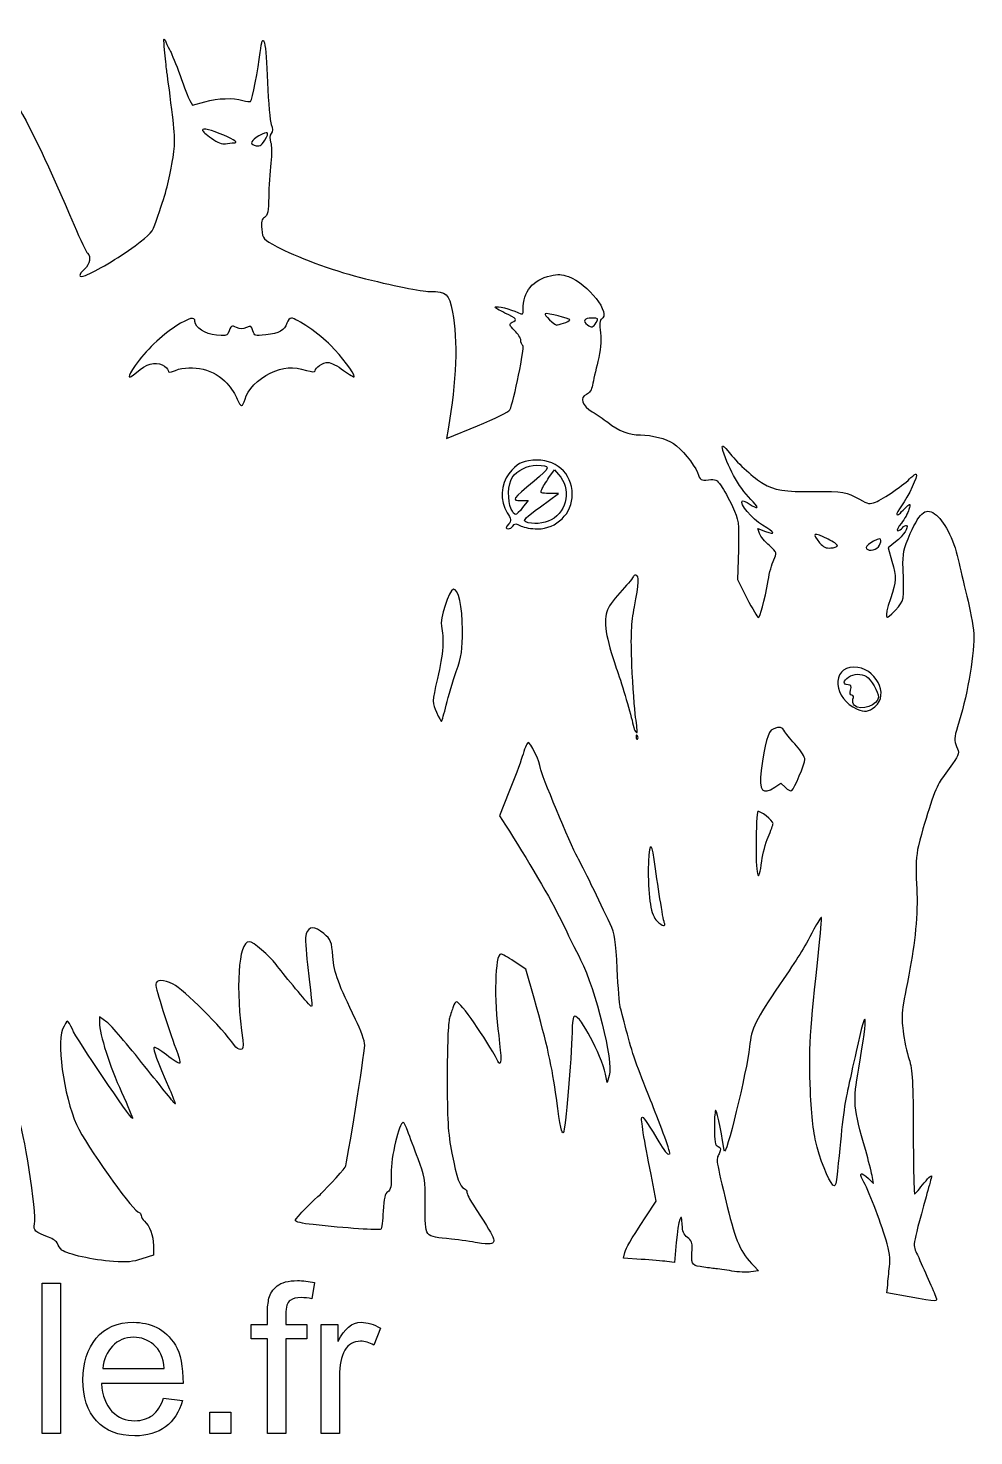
# Model space of a CAD drawing. Extents: x 47 to 820, y 39 to 578.
# Drawn here: x 494.9 to 819.7, y 39.2 to 522.3 of the extents above; entities that cross this region are included whole.
import ezdxf

# ---------------------------------------------------------------- set-up
doc = ezdxf.new("R2010")
doc.units = 0
doc.layers.get('0').update_dxf_attribs({"linetype": 'CONTINUOUS'})

msp = doc.modelspace()

# ---------------------------------------------------------------- linework, layer by layer
at = {"color": 7}
for p, q in [((550.4, 497.44), (551.28, 495.84)), ((551.28, 495.84), (555.52, 497.04)), ((576.16, 483.92), (576.16, 483.92)), ((565.52, 482.96), (565.52, 482.96)), ((678.72, 421.04), (678.72, 421.04)), ((690, 421.28), (690, 421.28)), ((569.36, 394.96), (569.36, 394.96)), ((638.56, 381.44), (649.2, 385.84)), ((639.12, 384.64), (638.56, 381.44)), ((673.76, 368.08), (675.6, 370.72)), ((675.6, 370.72), (677.04, 369.12)), ((670.8, 358.08), (677.04, 362.64)), ((677.04, 362.64), (673.92, 362.64)), ((664.08, 360.16), (666.64, 360.16)), ((666.64, 360.16), (664.72, 357.76)), ((660.8, 357.28), (660.8, 357.28)), ((665.76, 352.88), (665.76, 352.88)), ((661.36, 351.44), (661.36, 351.44)), ((746.08, 348.88), (745.44, 350.56)), ((745.44, 350.56), (748.08, 349.6)), ((738.8, 343.28), (738.56, 333.12)), ((772.8, 344.72), (772.8, 344.72)), ((786.88, 344.32), (786.88, 344.32)), ((792.8, 346), (790.24, 343.92)), ((790.24, 343.92), (791.52, 339.44)), ((738.56, 333.12), (741.76, 326.64)), ((638.48, 290), (638.48, 290)), ((703.52, 285.76), (703.52, 285.76)), ((778.64, 289.84), (778.64, 289.84)), ((785.68, 289.44), (785.68, 289.44)), ((704.16, 279.44), (704.16, 279.44)), ((751.36, 261.84), (753.36, 263.2)), ((751.36, 261.84), (751.36, 261.84)), ((753.36, 263.2), (754.96, 261.68)), ((660, 260.08), (656.72, 252)), ((656.72, 252), (658.8, 248.8)), ((746.88, 236.56), (746.88, 236.56)), ((713.36, 215.36), (713.36, 215.36)), ((665.84, 199.36), (661.84, 202)), ((668.64, 189.36), (665.84, 199.36)), ((521.92, 181.2), (519.36, 182.96)), ((519.36, 182.96), (519.36, 181.04)), ((693.76, 160.48), (693.2, 163.28)), ((694.48, 162.88), (693.76, 160.48)), ((710.56, 119.76), (708.8, 128.88)), ((783.44, 127.52), (785.2, 125.84)), ((785.2, 125.84), (784.72, 128.56)), ((707.04, 114.32), (710.56, 119.76)), ((537.92, 104.48), (537.92, 101.2)), ((699.36, 100.16), (699.84, 102.08)), ((717.44, 105.52), (716.88, 98.72)), ((537.92, 101.2), (533.92, 99.92)), ((705.44, 99.76), (699.36, 100.16)), ((716.88, 98.72), (714.24, 99.04)), ((744.08, 97.52), (745.68, 95.84)), ((593.28, 91.84), (592.32, 86.24)), ((593.28, 91.84), (593.28, 91.84)), ((745.68, 95.84), (743.12, 95.44)), ((499.68, 40), (499.68, 91.6)), ((499.68, 91.6), (506, 91.6)), ((506, 91.6), (506, 40)), ((789.84, 88.32), (790.08, 90.96)), ((797.44, 86.96), (789.84, 88.32)), ((797.44, 86.96), (797.44, 86.96)), ((571.44, 72.48), (571.44, 77.36)), ((571.44, 77.36), (577.04, 77.36)), ((577.04, 77.36), (577.04, 81.36)), ((583.36, 80.88), (583.36, 77.36)), ((583.36, 77.36), (590.64, 77.36)), ((590.64, 77.36), (590.64, 72.48)), ((595.52, 40), (595.52, 77.36)), ((595.52, 77.36), (601.28, 77.36)), ((601.28, 77.36), (601.28, 71.68)), ((577.04, 72.48), (571.44, 72.48)), ((577.04, 40), (577.04, 72.48)), ((590.64, 72.48), (583.36, 72.48)), ((583.36, 72.48), (583.36, 40)), ((615.84, 76.16), (613.6, 70.32)), ((615.84, 76.16), (615.84, 76.16)), ((601.28, 71.68), (601.36, 71.68)), ((520.48, 62.32), (541.6, 62.32)), ((541.6, 62.32), (541.6, 62.32)), ((601.84, 59.6), (601.84, 40)), ((548.08, 57.12), (520.08, 57.12)), ((548.08, 57.12), (548.08, 57.12)), ((541.36, 52.08), (547.84, 51.28)), ((557.28, 40), (557.28, 47.28)), ((557.28, 47.28), (564.48, 47.28)), ((564.48, 47.28), (564.48, 40)), ((506, 40), (499.68, 40)), ((506, 40), (506, 40)), ((564.48, 40), (557.28, 40)), ((564.48, 40), (564.48, 40)), ((583.36, 40), (577.04, 40)), ((601.84, 40), (595.52, 40))]:
    msp.add_line(p, q, dxfattribs=at)
for points in [[(574.56, 513.92), (575.52, 522.32), (576.64, 517.76), (577.12, 503.68)], [(541.76, 514.88), (541.36, 518.8), (541.44, 519.36), (542.16, 517.6)], [(542.16, 517.6), (542.64, 516.48), (543.36, 514.96), (543.76, 514.32)], [(475.28, 514.24), (482.88, 512.8), (494.08, 494.08), (510.64, 454.72)], [(542.48, 507.84), (542.32, 509.04), (542, 512.16), (541.76, 514.88)], [(543.76, 514.32), (544.16, 513.6), (545.68, 509.92), (547.04, 506.08)], [(571.28, 497.2), (571.84, 497.6), (573.92, 508.32), (574.56, 513.92)], [(544.24, 494.4), (543.44, 500.64), (542.64, 506.72), (542.48, 507.84)], [(547.04, 506.08), (548.4, 502.24), (549.92, 498.32), (550.4, 497.44)], [(577.12, 503.68), (577.36, 496.8), (577.92, 490.32), (578.4, 489.2)], [(555.52, 497.04), (560.24, 498.32), (565.2, 498.48), (568.64, 497.52)], [(544.24, 475.6), (545.52, 482.56), (545.52, 483.84), (544.24, 494.4)], [(568.64, 497.52), (569.92, 497.2), (571.12, 497.04), (571.28, 497.2)], [(562.08, 485.6), (557.76, 487.36), (554.72, 488.16), (554.72, 487.36)], [(578.4, 489.2), (578.96, 487.92), (578.88, 486.88), (578.32, 486.16)], [(554.72, 487.36), (554.72, 487.04), (556.08, 485.84), (557.84, 484.56)], [(557.84, 484.56), (560.08, 482.96), (561.44, 482.4), (562.64, 482.64)], [(565.52, 482.96), (567.2, 482.96), (565.92, 483.92), (562.08, 485.6)], [(574.16, 485.36), (571.44, 483.76), (570.88, 482.64), (572.56, 482.16)], [(572.56, 482.16), (574.48, 481.6), (574.72, 481.76), (576.16, 483.92)], [(576.16, 483.92), (577.92, 486.72), (577.36, 487.12), (574.16, 485.36)], [(578.32, 486.16), (577.84, 485.44), (577.76, 484.24), (578.16, 483.2)], [(578.16, 483.2), (578.56, 482.24), (578.56, 478.96), (578.24, 476)], [(562.64, 482.64), (563.6, 482.8), (564.88, 482.96), (565.52, 482.96)], [(538.88, 456.08), (542.16, 465.76), (542.96, 468.48), (544.24, 475.6)], [(578.24, 476), (577.84, 472.96), (577.52, 467.76), (577.52, 464.4)], [(577.52, 464.4), (577.44, 459.52), (577.12, 458), (576.08, 457.36)], [(510.64, 454.72), (512.8, 449.68), (514.88, 445.36), (515.28, 445.04)], [(531.6, 447.6), (536.96, 451.6), (537.6, 452.32), (538.88, 456.08)], [(576.08, 457.36), (575.04, 456.8), (574.8, 455.84), (575.12, 453.28)], [(575.12, 453.28), (575.44, 450), (575.6, 449.84), (580.4, 447.28)], [(515.28, 445.04), (516.56, 444), (516.08, 441.28), (514.32, 439.68)], [(514.56, 437.44), (518.16, 438.88), (525.76, 443.36), (531.6, 447.6)], [(580.4, 447.28), (586.24, 444.08), (599.68, 439.12), (608.56, 436.88)], [(514.32, 439.68), (512, 437.52), (512.08, 436.56), (514.56, 437.44)], [(608.56, 436.88), (620.16, 433.92), (630.08, 431.92), (632.8, 431.92)], [(664.88, 425.76), (664.88, 432), (668.16, 435.92), (674.32, 437.36)], [(674.32, 437.36), (676.96, 438), (677.92, 437.92), (680.48, 437.04)], [(680.48, 437.04), (687.12, 434.8), (695.36, 424.08), (691.76, 422.48)], [(632.8, 431.92), (638.72, 431.92), (639.36, 431.36), (640.64, 424.8)], [(658.64, 424.56), (656.56, 425.52), (655.04, 426.4), (655.36, 426.64)], [(655.36, 426.64), (655.92, 427.04), (660.48, 425.92), (663.04, 424.72)], [(663.04, 424.72), (664.8, 423.92), (664.88, 423.92), (664.88, 425.76)], [(552.16, 421.6), (552.16, 423.44), (550.4, 423.04), (545.6, 420)], [(559.52, 416.96), (555.68, 417.36), (552.16, 419.6), (552.16, 421.6)], [(566.48, 419.6), (564.72, 420.4), (564.72, 420.48), (563.44, 417.44)], [(572.08, 418.48), (571.6, 420.24), (571.44, 420.32), (569.84, 419.6)], [(583.76, 421.04), (583.04, 418.64), (581.04, 417.52), (576.48, 417.04)], [(585.28, 422.8), (584.72, 422.8), (584.08, 422), (583.76, 421.04)], [(598.8, 413.44), (595.04, 417.28), (587.04, 422.8), (585.28, 422.8)], [(640.64, 424.8), (642.48, 415.28), (642, 401.2), (639.12, 384.64)], [(661.12, 421.36), (663.04, 422.32), (662.8, 422.64), (658.64, 424.56)], [(661.92, 418.56), (660.08, 420.4), (660, 420.72), (661.12, 421.36)], [(672.4, 424.32), (671.92, 424.08), (675.68, 420.4), (676.4, 420.4)], [(680.88, 422.16), (680.88, 422.64), (673.12, 424.64), (672.4, 424.32)], [(676.4, 420.4), (676.56, 420.4), (677.6, 420.72), (678.72, 421.04)], [(678.72, 421.04), (679.92, 421.44), (680.88, 421.92), (680.88, 422.16)], [(688.48, 422.8), (685.84, 422.8), (685.2, 421.76), (686.96, 420.48)], [(686.96, 420.48), (688.4, 419.44), (688.96, 419.6), (690, 421.28)], [(690, 421.28), (690.88, 422.72), (690.8, 422.8), (688.48, 422.8)], [(691.76, 422.48), (691.2, 422.24), (691.04, 420.56), (691.44, 417.76)], [(545.6, 420), (540.8, 416.96), (535.04, 411.44), (531.68, 406.56)], [(563.44, 417.44), (563.2, 416.8), (562.16, 416.64), (559.52, 416.96)], [(569.84, 419.6), (568.48, 419.04), (567.84, 419.04), (566.48, 419.6)], [(576.48, 417.04), (572.64, 416.64), (572.64, 416.64), (572.08, 418.48)], [(664.08, 415.2), (664.08, 415.92), (663.12, 417.44), (661.92, 418.56)], [(691.44, 417.76), (691.76, 414.72), (691.52, 411.68), (690.56, 407.92)], [(606.88, 402.72), (606.88, 403.92), (602.56, 409.68), (598.8, 413.44)], [(660.32, 391.28), (661.68, 394.32), (665.52, 412.88), (664.8, 413.36)], [(664.8, 413.36), (664.4, 413.68), (664.08, 414.48), (664.08, 415.2)], [(531.68, 406.56), (528.72, 402.32), (528.88, 401.36), (532.08, 404.16)], [(532.08, 404.16), (535.52, 407.2), (538.32, 407.92), (540.96, 406.72)], [(540.96, 406.72), (542, 406.16), (542.96, 405.36), (542.96, 404.8)], [(545.44, 404.88), (551.28, 407.04), (559.12, 405.12), (563.12, 400.48)], [(578, 403.92), (582.4, 406), (585.92, 406.32), (590.48, 404.88)], [(593.44, 404.72), (593.44, 405.84), (596.08, 407.6), (597.92, 407.6)], [(597.92, 407.6), (598.8, 407.6), (601.2, 406.4), (603.2, 404.88)], [(690.56, 407.92), (689.76, 404.88), (688.96, 401.28), (688.72, 399.84)], [(542.96, 404.8), (542.96, 404), (543.2, 404), (545.44, 404.88)], [(569.36, 394.96), (570.24, 398.16), (573.84, 401.92), (578, 403.92)], [(590.48, 404.88), (592.48, 404.32), (593.44, 404.24), (593.44, 404.72)], [(603.2, 404.88), (605.2, 403.36), (606.88, 402.4), (606.88, 402.72)], [(563.12, 400.48), (564.56, 398.88), (566.16, 396.4), (566.72, 395.04)], [(686.64, 396.64), (684.16, 395.68), (685.2, 392.56), (688.64, 390.64)], [(688.72, 399.84), (688.4, 398.16), (687.68, 397.04), (686.64, 396.64)], [(566.72, 395.04), (567.76, 392.16), (568.56, 392.08), (569.36, 394.96)], [(649.2, 385.84), (655.12, 388.32), (660.08, 390.72), (660.32, 391.28)], [(688.64, 390.64), (690.16, 389.76), (692.56, 388.16), (693.92, 387.04)], [(693.92, 387.04), (697.68, 384.08), (701.2, 382.72), (705.2, 382.72)], [(705.2, 382.72), (709.04, 382.72), (714, 381.44), (716.48, 379.76)], [(716.48, 379.76), (719.28, 378), (723.52, 372.8), (724.72, 369.84)], [(733.52, 377.36), (732.8, 379.76), (733.52, 379.44), (736.08, 376.16)], [(743.84, 359.76), (739.52, 363.92), (735.6, 370.64), (733.52, 377.36)], [(668.16, 374), (664.08, 373.6), (662.96, 372.96), (660, 369.36)], [(661.12, 368.08), (662.88, 370.56), (666.4, 372.32), (669.44, 372.32)], [(681.76, 362.32), (681.76, 369.68), (675.92, 374.72), (668.16, 374)], [(669.44, 372.32), (674.48, 372.32), (674.4, 371.6), (668.64, 366.88)], [(736.08, 376.16), (738.72, 372.8), (744.32, 367.76), (747.28, 366)], [(660, 369.36), (657.12, 365.84), (656.88, 360.08), (659.36, 356)], [(660.8, 357.28), (659.44, 360), (659.68, 366), (661.12, 368.08)], [(671.28, 364), (671.6, 364.72), (672.72, 366.56), (673.76, 368.08)], [(677.04, 369.12), (681.44, 364.32), (680.24, 356.8), (674.48, 353.52)], [(724.72, 369.84), (725.76, 367.12), (725.92, 367.04), (728.56, 367.28)], [(728.56, 367.28), (731.04, 367.6), (731.36, 367.44), (732.88, 365.28)], [(785.92, 359.68), (788.48, 360.64), (796, 365.84), (798.08, 368.08)], [(799.92, 369.2), (800.56, 368.8), (797.2, 361.6), (794.8, 358.4)], [(798.08, 368.08), (798.88, 368.88), (799.68, 369.36), (799.92, 369.2)], [(668.64, 366.88), (661.12, 360.64), (660.8, 360.16), (664.08, 360.16)], [(673.92, 362.64), (670.96, 362.64), (670.72, 362.72), (671.28, 364)], [(732.88, 365.28), (733.76, 364), (735.52, 360.8), (736.8, 358.16)], [(747.28, 366), (750.96, 363.76), (754.88, 363.2), (764.64, 363.28)], [(764.64, 363.28), (774.88, 363.36), (775.84, 363.2), (780.4, 360.64)], [(664.72, 357.76), (663.68, 356.4), (662.56, 355.36), (662.24, 355.36)], [(665.76, 352.88), (664.72, 353.36), (665.68, 354.32), (670.8, 358.08)], [(669.84, 350.48), (676.4, 350.48), (681.76, 355.76), (681.76, 362.32)], [(736.8, 358.16), (738.96, 353.52), (739.04, 352.88), (738.8, 343.28)], [(747.12, 351.76), (743.52, 353.92), (739.04, 359.2), (740.08, 360)], [(740.08, 360), (740.4, 360.24), (741.52, 359.84), (742.56, 359.04)], [(742.56, 359.04), (745.44, 357.12), (746.16, 357.52), (743.84, 359.76)], [(780.4, 360.64), (783.44, 358.96), (783.84, 358.88), (785.92, 359.68)], [(794.8, 358.4), (793.76, 356.96), (793.04, 355.52), (793.28, 355.36)], [(794.48, 355.92), (794.88, 356.48), (795.84, 357.36), (796.56, 358.08)], [(796.56, 358.08), (797.84, 359.2), (797.92, 359.2), (797.36, 357.12)], [(797.84, 348.88), (801.44, 356.64), (803.28, 358), (806.8, 355.2)], [(659.36, 356), (660.72, 353.92), (660.8, 353.2), (660, 352.24)], [(662.24, 355.36), (662, 355.36), (661.28, 356.16), (660.8, 357.28)], [(674.48, 353.52), (672.16, 352.24), (667.92, 351.92), (665.76, 352.88)], [(793.28, 355.36), (793.52, 355.2), (794.08, 355.44), (794.48, 355.92)], [(797.36, 357.12), (797.04, 356), (795.92, 353.84), (794.8, 352.48)], [(806.8, 355.2), (810, 352.48), (813.12, 345.92), (814.64, 338.64)], [(660, 352.24), (658.8, 350.88), (658.8, 350.48), (659.84, 350.48)], [(659.84, 350.48), (660.24, 350.48), (660.96, 350.88), (661.36, 351.44)], [(661.36, 351.44), (662.08, 352.4), (662.32, 352.4), (664.16, 351.44)], [(664.16, 351.44), (665.28, 350.88), (667.76, 350.48), (669.84, 350.48)], [(749.44, 344.72), (747.92, 346), (746.4, 347.92), (746.08, 348.88)], [(748.08, 349.6), (751.84, 348.24), (751.36, 349.2), (747.12, 351.76)], [(769.6, 346.96), (764.56, 349.44), (763.84, 349.12), (766.72, 345.68)], [(796.56, 351.6), (797.36, 350.96), (795.6, 348.32), (792.8, 346)], [(794.8, 352.48), (793.68, 351.04), (793.12, 349.84), (793.52, 349.84)], [(793.52, 349.84), (794, 349.84), (794.72, 350.32), (795.2, 350.88)], [(795.2, 350.88), (795.68, 351.52), (796.24, 351.84), (796.56, 351.6)], [(795.36, 336.8), (795.2, 342.24), (795.52, 343.52), (797.84, 348.88)], [(750.96, 339.84), (752.16, 342.24), (752.08, 342.32), (749.44, 344.72)], [(766.72, 345.68), (768.08, 344.16), (768.88, 343.76), (770.56, 343.92)], [(772.8, 344.72), (772.8, 345.04), (771.44, 346.08), (769.6, 346.96)], [(770.56, 343.92), (771.68, 344), (772.72, 344.32), (772.8, 344.72)], [(785.2, 346.24), (783.84, 345.52), (782.72, 344.56), (782.72, 344.08)], [(782.72, 344.08), (782.72, 342.72), (785.84, 342.96), (786.88, 344.32)], [(787.76, 346.48), (787.76, 347.36), (787.36, 347.36), (785.2, 346.24)], [(786.88, 344.32), (787.36, 344.96), (787.76, 346), (787.76, 346.48)], [(749.04, 332.8), (749.44, 335.36), (750.32, 338.48), (750.96, 339.84)], [(791.52, 339.44), (793.12, 333.68), (793.12, 332.72), (791.04, 326.48)], [(814.64, 338.64), (815.2, 335.92), (816.56, 330.08), (817.68, 325.68)], [(702.8, 334.16), (702.8, 333.84), (701.04, 331.76), (698.88, 329.44)], [(703.6, 334.64), (703.12, 334.64), (702.8, 334.4), (702.8, 334.16)], [(703.12, 323.68), (704.64, 331.68), (704.8, 334.64), (703.6, 334.64)], [(792.72, 322.56), (795.84, 326.08), (795.76, 325.76), (795.36, 336.8)], [(640.96, 329.76), (639.44, 329.6), (636.16, 319.36), (636.8, 317.04)], [(644.08, 315.84), (644, 323.92), (642.64, 330), (640.96, 329.76)], [(698.88, 329.44), (696.72, 327.2), (694.48, 324.16), (693.84, 322.72)], [(745.68, 320.08), (746.32, 320.08), (747.76, 325.68), (749.04, 332.8)], [(741.76, 326.64), (743.6, 323.04), (745.36, 320.08), (745.68, 320.08)], [(791.04, 326.48), (788.72, 319.44), (789.2, 318.48), (792.72, 322.56)], [(817.68, 325.68), (818.8, 321.2), (819.68, 315.76), (819.68, 313.52)], [(693.84, 322.72), (692.32, 319.04), (693.28, 312.96), (696.88, 302.72)], [(702.24, 303.68), (701.84, 314.08), (702, 318.16), (703.12, 323.68)], [(636.8, 317.04), (637.84, 313.2), (637.44, 307.6), (635.44, 299.12)], [(641.92, 301.52), (643.68, 306.64), (644.08, 308.96), (644.08, 315.84)], [(819.68, 313.52), (819.68, 305.92), (817.2, 292.32), (814.08, 282.56)], [(638.48, 290), (639.2, 293.04), (640.72, 298.16), (641.92, 301.52)], [(696.88, 302.72), (698.48, 298.32), (701.52, 288.16), (702.48, 283.92)], [(703.52, 285.76), (703.12, 288.4), (702.56, 296.48), (702.24, 303.68)], [(778.48, 303.04), (770.56, 303.04), (771.44, 291.92), (779.6, 288.64)], [(776.48, 296.96), (774.64, 296.96), (774.72, 298.4), (776.64, 299.6)], [(776.64, 299.6), (778.48, 300.8), (781.04, 300.88), (782.8, 299.84)], [(785.68, 289.44), (790.88, 293.52), (785.84, 303.04), (778.48, 303.04)], [(782.8, 299.84), (784.32, 298.96), (786.88, 294.48), (786.88, 292.72)], [(635.44, 299.12), (633.6, 290.88), (633.6, 290.72), (635.12, 287.52)], [(777.36, 295.12), (777.76, 296.56), (777.52, 296.96), (776.48, 296.96)], [(777.76, 293.36), (777.2, 293.36), (777.04, 294), (777.36, 295.12)], [(636.88, 284.4), (637.04, 284.56), (637.76, 287.04), (638.48, 290)], [(778.16, 292), (778.48, 292.8), (778.32, 293.36), (777.76, 293.36)], [(778.64, 289.84), (778.16, 290.32), (777.92, 291.28), (778.16, 292)], [(786.88, 292.72), (786.88, 290), (780.88, 287.92), (778.64, 289.84)], [(635.12, 287.52), (635.92, 285.68), (636.72, 284.32), (636.88, 284.4)], [(704, 280.64), (704.16, 280.8), (703.92, 283.04), (703.52, 285.76)], [(779.6, 288.64), (782.32, 287.52), (783.36, 287.68), (785.68, 289.44)], [(702.48, 283.92), (702.96, 281.44), (703.6, 280.32), (704, 280.64)], [(750.72, 281.76), (749.04, 281.12), (747.76, 276.8), (746.64, 267.52)], [(754.8, 280.8), (753.76, 282.56), (753.12, 282.72), (750.72, 281.76)], [(758.72, 276), (757.2, 277.76), (755.36, 279.92), (754.8, 280.8)], [(814.08, 282.56), (812.88, 278.8), (812.88, 277.84), (813.76, 275.76)], [(666.56, 277.12), (666.16, 276.88), (665.28, 274.72), (664.56, 272.32)], [(670.8, 268.24), (670.8, 270.24), (667.28, 277.68), (666.56, 277.12)], [(704.16, 279.44), (703.92, 279.92), (703.68, 279.84), (703.68, 279.12)], [(703.68, 279.12), (703.68, 278.48), (703.84, 278.08), (704.16, 278.32)], [(704.16, 278.32), (704.4, 278.48), (704.4, 279.04), (704.16, 279.44)], [(761.68, 271.36), (761.68, 272.16), (760.32, 274.24), (758.72, 276)], [(813.76, 275.76), (814.8, 273.52), (814.72, 273.2), (812.32, 269.84)], [(664.56, 272.32), (663.92, 270), (661.84, 264.48), (660, 260.08)], [(757.12, 260.64), (758.08, 261.36), (761.6, 269.76), (761.68, 271.36)], [(683.52, 237.84), (681.28, 241.84), (670.8, 267.04), (670.8, 268.24)], [(746.64, 267.52), (745.76, 260.48), (747.04, 258.96), (751.36, 261.84)], [(812.32, 269.84), (810.96, 267.92), (809.04, 265.2), (808.08, 263.84)], [(754.96, 261.68), (755.76, 260.88), (756.8, 260.4), (757.12, 260.64)], [(808.08, 263.84), (806.48, 261.6), (803.36, 252.32), (800.64, 241.68)], [(745.44, 253.44), (745.12, 253.2), (744.88, 247.92), (744.88, 241.68)], [(750.72, 249.36), (750.72, 250.4), (746.08, 253.92), (745.44, 253.44)], [(658.8, 248.8), (665.92, 237.76), (674.8, 222.64), (677.92, 216.16)], [(749.04, 244.72), (750, 246.88), (750.72, 248.96), (750.72, 249.36)], [(709.92, 236.96), (708.96, 244.16), (707.84, 242.16), (707.84, 233.36)], [(744.88, 241.68), (744.88, 230.4), (745.76, 228.16), (746.88, 236.56)], [(746.88, 236.56), (747.2, 238.96), (748.16, 242.64), (749.04, 244.72)], [(800.64, 241.68), (799.84, 238.4), (799.68, 234.72), (800, 228.56)], [(694.8, 214.88), (691.12, 222.72), (685.2, 234.72), (683.52, 237.84)], [(713.36, 215.36), (712.96, 216.4), (710.96, 228.88), (709.92, 236.96)], [(707.84, 233.36), (707.84, 223.36), (708.8, 217.92), (710.88, 215.84)], [(800, 228.56), (800.56, 220.48), (799.68, 209.76), (797.84, 200)], [(596.4, 211.6), (593.36, 214.24), (591.28, 214.16), (590.32, 211.44)], [(677.92, 216.16), (680, 211.92), (682.96, 205.84), (684.64, 202.56)], [(697.2, 199.44), (696.72, 209.04), (696.32, 211.6), (694.8, 214.88)], [(710.88, 215.84), (712.72, 214.08), (714, 213.84), (713.36, 215.36)], [(764.72, 213.04), (760.72, 205.6), (759.76, 203.92), (752.96, 194)], [(767.36, 217.12), (767.2, 217.2), (766, 215.36), (764.72, 213.04)], [(766.32, 205.12), (767.04, 211.6), (767.52, 216.96), (767.36, 217.12)], [(570.8, 208.8), (567.04, 208.8), (566, 192.72), (568.56, 174.96)], [(580.08, 200.96), (577.76, 204), (572.08, 208.8), (570.8, 208.8)], [(590.32, 211.44), (590, 210.48), (590.24, 205.76), (590.8, 200.96)], [(599.52, 203.76), (599.12, 208.88), (598.88, 209.44), (596.4, 211.6)], [(607.36, 182.08), (601.52, 193.92), (600, 198.08), (599.52, 203.76)], [(657.2, 204.56), (655.2, 204.56), (654.8, 188.8), (656.48, 176.56)], [(661.84, 202), (659.6, 203.44), (657.52, 204.56), (657.2, 204.56)], [(763.52, 157.76), (762.96, 170.88), (763.44, 179.12), (766.32, 205.12)], [(591.68, 186.96), (589.44, 189.36), (582.24, 197.92), (580.08, 200.96)], [(590.8, 200.96), (592.64, 185.6), (592.64, 186), (591.68, 186.96)], [(684.64, 202.56), (689.84, 192.32), (695.92, 167.6), (694.48, 162.88)], [(698.16, 186.64), (697.92, 187.28), (697.52, 193.04), (697.2, 199.44)], [(797.84, 200), (794.8, 184.48), (794.64, 183.52), (795.36, 178.16)], [(544.64, 194.24), (541.44, 195.92), (538.72, 195.84), (538.72, 194.16)], [(538.72, 194.16), (538.72, 192.64), (542.96, 179.12), (545.6, 172.16)], [(565.76, 173.12), (561.36, 179.44), (548.4, 192.32), (544.64, 194.24)], [(752.96, 194), (744.72, 182), (743.28, 179.04), (742.64, 172.72)], [(676.32, 155.04), (674.8, 166), (673.28, 173.12), (668.64, 189.36)], [(640.88, 186.48), (640.56, 185.6), (640, 183.84), (639.6, 182.56)], [(642, 188.16), (641.68, 188.16), (641.12, 187.44), (640.88, 186.48)], [(656.16, 167.84), (652.08, 175.6), (643.36, 188.16), (642, 188.16)], [(700.32, 178.48), (699.28, 182.32), (698.32, 186), (698.16, 186.64)], [(780.16, 165.44), (783.52, 184.88), (782.96, 188.32), (779.28, 171.12)], [(508.4, 181.52), (508.08, 181.52), (507.36, 180.24), (506.72, 178.72)], [(510.08, 178.72), (509.44, 180.24), (508.64, 181.52), (508.4, 181.52)], [(519.36, 181.04), (519.36, 177.12), (522.96, 165.76), (526.96, 157.2)], [(534.96, 166), (529.12, 173.36), (523.28, 180.16), (521.92, 181.2)], [(610.48, 173.28), (610.48, 174.64), (609.12, 178.56), (607.36, 182.08)], [(639.6, 182.56), (639.12, 181.36), (638.8, 172.32), (638.8, 162.48)], [(682.56, 183.28), (682.08, 183.28), (681.68, 180.96), (681.68, 177.68)], [(693.2, 163.28), (691.52, 170.4), (684.72, 183.28), (682.56, 183.28)], [(506.72, 178.72), (504.48, 172.96), (507.84, 152.32), (512.32, 144.4)], [(530.72, 148.16), (530.16, 147.76), (511.28, 175.76), (510.08, 178.72)], [(568.56, 174.96), (568.88, 172.48), (568.72, 171.76), (567.92, 171.76)], [(656.48, 176.56), (657.52, 168.8), (657.44, 165.28), (656.16, 167.84)], [(681.68, 177.68), (681.52, 168.72), (679.36, 143.76), (678.72, 143.28)], [(708.64, 154.4), (703.92, 165.92), (702.32, 170.64), (700.32, 178.48)], [(795.36, 178.16), (795.76, 175.12), (796.64, 170.72), (797.44, 168.4)], [(538.08, 172.4), (537.76, 171.76), (539.12, 168.24), (543.44, 158.16)], [(542.4, 169.92), (540.16, 171.68), (538.24, 172.8), (538.08, 172.4)], [(546.96, 167.12), (546.64, 166.96), (544.64, 168.24), (542.4, 169.92)], [(545.6, 172.16), (546.56, 169.6), (547.2, 167.36), (546.96, 167.12)], [(567.92, 171.76), (567.28, 171.76), (566.32, 172.4), (565.76, 173.12)], [(603.76, 131.36), (604.4, 132.16), (610.4, 169.84), (610.48, 173.28)], [(742.64, 172.72), (741.76, 164.4), (734.32, 133.76), (733.92, 137.12)], [(779.28, 171.12), (778.24, 166.64), (776.96, 160.64), (776.32, 157.76)], [(545.44, 153.12), (545.44, 152.88), (540.72, 158.72), (534.96, 166)], [(782.56, 137.12), (778.24, 152.08), (778.08, 153.6), (780.16, 165.44)], [(797.44, 168.4), (798.56, 164.96), (798.8, 160.32), (798.88, 143.04)], [(638.8, 162.48), (638.8, 148), (639.04, 143.12), (640.4, 136.16)], [(526.96, 157.2), (529.2, 152.32), (530.88, 148.24), (530.72, 148.16)], [(543.44, 158.16), (544.56, 155.6), (545.44, 153.28), (545.44, 153.12)], [(678.72, 143.28), (678.08, 142.8), (677.68, 144.88), (676.32, 155.04)], [(765.84, 138.32), (764.64, 142.88), (763.92, 148.48), (763.52, 157.76)], [(776.32, 157.76), (775.2, 153.12), (774.24, 145.12), (772.88, 130)], [(715.36, 136.08), (715.36, 136.88), (711.36, 147.84), (708.64, 154.4)], [(731.04, 150.88), (730.8, 151.12), (730.56, 148.56), (730.56, 145.12)], [(733.92, 137.12), (733.6, 140.4), (731.44, 150.64), (731.04, 150.88)], [(497.12, 111.92), (498, 115.12), (493.12, 146.4), (491.6, 147.6)], [(623.68, 146.8), (622.32, 146.8), (619.44, 134.64), (619.52, 129.28)], [(625.28, 143.68), (624.72, 145.36), (624, 146.8), (623.68, 146.8)], [(708.8, 128.88), (706.4, 141.04), (705.2, 148.24), (705.68, 148.48)], [(705.68, 148.48), (706.08, 148.88), (706.96, 147.6), (710.8, 141.2)], [(730.56, 145.12), (730.56, 140.24), (730.8, 138.88), (731.84, 138.48)], [(512.32, 144.4), (517.44, 135.12), (531.44, 115.84), (532.96, 115.84)], [(628.8, 134.32), (627.52, 137.68), (625.92, 141.92), (625.28, 143.68)], [(710.8, 141.2), (712.48, 138.32), (714.24, 135.92), (714.64, 135.92)], [(798.88, 143.04), (798.88, 131.36), (799.12, 122), (799.36, 122.24)], [(640.4, 136.16), (642.16, 127.44), (643.12, 124.8), (644.64, 124.08)], [(714.64, 135.92), (715.04, 135.92), (715.36, 136), (715.36, 136.08)], [(732.16, 136), (731.12, 133.84), (730.96, 134.56), (734.96, 117.92)], [(731.84, 138.48), (732.88, 138.08), (732.96, 137.6), (732.16, 136)], [(771.76, 124.96), (770.64, 124.96), (767.68, 131.6), (765.84, 138.32)], [(784.72, 128.56), (784.4, 130.08), (783.44, 133.92), (782.56, 137.12)], [(595.12, 121.92), (595.52, 122.16), (602.64, 129.92), (603.76, 131.36)], [(631.28, 118.4), (631.28, 127.36), (631.04, 128.64), (628.8, 134.32)], [(619.52, 129.28), (619.68, 124.88), (619.44, 123.52), (618.4, 122.96)], [(772.88, 130), (772.64, 127.2), (772.16, 124.96), (771.76, 124.96)], [(781.6, 126.96), (780, 129.6), (780.96, 129.92), (783.44, 127.52)], [(789.52, 106.4), (787.44, 113.2), (783.28, 123.92), (781.6, 126.96)], [(799.36, 122.24), (799.6, 122.4), (801.12, 124.08), (802.64, 126)], [(802.64, 126), (804.4, 128.16), (805.36, 128.96), (805.12, 128)], [(805.12, 128), (804.88, 127.12), (804.08, 124.16), (803.28, 121.28)], [(586.64, 113.12), (586.64, 113.76), (593.6, 120.96), (595.12, 121.92)], [(618.4, 122.96), (617.44, 122.4), (617.04, 120.72), (616.8, 116.32)], [(644.64, 124.08), (645.2, 123.84), (645.6, 123.28), (645.6, 122.72)], [(645.6, 122.72), (645.6, 122.24), (646.48, 120.4), (647.6, 118.72)], [(803.28, 121.28), (798.32, 103.2), (798.64, 105.04), (800.32, 101.28)], [(616.8, 116.32), (616.64, 113.12), (616.32, 110.32), (616, 110.08)], [(640.24, 106.72), (630.72, 107.76), (631.28, 107.04), (631.28, 118.4)], [(647.6, 118.72), (655.68, 106.16), (655.84, 105.76), (653.6, 105.12)], [(719.52, 111.76), (719.44, 117.04), (718.16, 113.2), (717.44, 105.52)], [(734.96, 117.92), (737.92, 105.76), (739.52, 102.24), (744.08, 97.52)], [(501.92, 107.36), (497.28, 109.04), (496.56, 109.76), (497.12, 111.92)], [(532.96, 115.84), (533.36, 115.84), (533.68, 115.36), (533.68, 114.8)], [(533.68, 114.8), (533.68, 114.24), (534.16, 113.36), (534.8, 112.88)], [(534.8, 112.88), (536.64, 111.28), (537.92, 108), (537.92, 104.48)], [(592.8, 111.68), (588.88, 112.08), (586.64, 112.64), (586.64, 113.12)], [(616, 110.08), (615.44, 109.68), (603.84, 110.48), (592.8, 111.68)], [(699.84, 102.08), (700.4, 104.08), (701.28, 105.6), (707.04, 114.32)], [(721.36, 107.28), (720, 108.24), (719.6, 109.36), (719.52, 111.76)], [(504.96, 105.2), (504.8, 105.84), (503.44, 106.88), (501.92, 107.36)], [(649.2, 105.44), (647.44, 105.84), (643.36, 106.4), (640.24, 106.72)], [(722.88, 103.44), (723.04, 105.36), (722.64, 106.32), (721.36, 107.28)], [(790.72, 97.28), (791.04, 99.84), (790.64, 102.72), (789.52, 106.4)], [(506.48, 102.96), (505.84, 103.52), (505.12, 104.56), (504.96, 105.2)], [(524.16, 99.04), (517.28, 99.52), (508.32, 101.52), (506.48, 102.96)], [(653.6, 105.12), (652.96, 104.96), (650.96, 105.12), (649.2, 105.44)], [(725.68, 97.28), (722.72, 97.76), (722.56, 98.24), (722.88, 103.44)], [(533.92, 99.92), (530.64, 98.88), (529.04, 98.72), (524.16, 99.04)], [(714.24, 99.04), (712.8, 99.2), (708.88, 99.52), (705.44, 99.76)], [(730.56, 96.64), (729.36, 96.72), (727.2, 97.04), (725.68, 97.28)], [(736.56, 95.76), (734.4, 96.16), (731.68, 96.48), (730.56, 96.64)], [(790.08, 90.96), (790.16, 92.48), (790.48, 95.28), (790.72, 97.28)], [(800.32, 101.28), (802.4, 96.64), (806, 88.48), (806.64, 86.8)], [(580.4, 90.64), (581.92, 91.84), (584.24, 92.48), (587.36, 92.48)], [(587.36, 92.48), (589.28, 92.48), (591.2, 92.24), (593.28, 91.84)], [(743.12, 95.44), (741.68, 95.28), (738.8, 95.36), (736.56, 95.76)], [(577.6, 86.48), (577.92, 88), (578.88, 89.36), (580.4, 90.64)], [(577.04, 81.36), (577.04, 83.28), (577.28, 84.96), (577.6, 86.48)], [(584.88, 85.68), (583.92, 85.04), (583.36, 83.44), (583.36, 80.88)], [(588.64, 86.64), (587.04, 86.64), (585.84, 86.32), (584.88, 85.68)], [(592.32, 86.24), (591.04, 86.48), (589.84, 86.64), (588.64, 86.64)], [(806.64, 86.8), (807.28, 85.12), (807.36, 85.12), (797.44, 86.96)], [(518.24, 72.72), (521.28, 76.32), (525.6, 78.16), (531.12, 78.16)], [(531.12, 78.16), (533.84, 78.16), (536.48, 77.6), (539.04, 76.4)], [(601.36, 71.68), (603.44, 76), (606.08, 78.16), (609.28, 78.16)], [(609.28, 78.16), (611.44, 78.16), (613.6, 77.52), (615.84, 76.16)], [(513.68, 58.4), (513.68, 64.24), (515.2, 69.04), (518.24, 72.72)], [(531.12, 73.04), (528.16, 73.04), (525.76, 72), (523.84, 70)], [(538, 70.48), (535.92, 72.16), (533.68, 73.04), (531.12, 73.04)], [(539.04, 76.4), (541.52, 75.2), (543.68, 73.2), (545.44, 70.32)], [(523.84, 70), (521.92, 68), (520.8, 65.44), (520.48, 62.32)], [(541.6, 62.32), (541.28, 66.08), (540.16, 68.8), (538, 70.48)], [(545.44, 70.32), (547.2, 67.44), (548.08, 63.04), (548.08, 57.12)], [(603.68, 68.56), (602.4, 66.4), (601.84, 63.44), (601.84, 59.6)], [(609.04, 71.68), (606.64, 71.68), (604.88, 70.64), (603.68, 68.56)], [(613.6, 70.32), (612.08, 71.28), (610.56, 71.68), (609.04, 71.68)], [(518.4, 44.32), (515.2, 47.76), (513.68, 52.4), (513.68, 58.4)], [(520.08, 57.12), (520.4, 52.96), (521.52, 49.84), (523.68, 47.6)], [(537.6, 46.24), (539.2, 47.52), (540.48, 49.52), (541.36, 52.08)], [(547.84, 51.28), (546.8, 47.36), (544.88, 44.4), (542.08, 42.32)], [(531.52, 39.2), (525.92, 39.2), (521.52, 40.88), (518.4, 44.32)], [(523.68, 47.6), (525.76, 45.44), (528.4, 44.4), (531.52, 44.4)], [(531.52, 44.4), (533.92, 44.4), (535.92, 45.04), (537.6, 46.24)], [(542.08, 42.32), (539.28, 40.24), (535.76, 39.2), (531.52, 39.2)]]:
    msp.add_open_spline(points, degree=3, dxfattribs=at)

doc.saveas('drawing.dxf')
